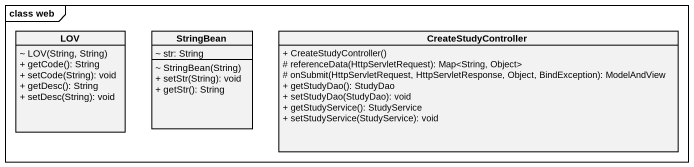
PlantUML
@startuml
mainframe class web
hide circle
hide empty members
skinparam classAttributeIconSize 0
class LOV {
  ~ LOV(String, String)
  + getCode(): String
  + setCode(String): void
  + getDesc(): String
  + setDesc(String): void
}
class StringBean {
  ~ str: String
  ~ StringBean(String)
  + setStr(String): void
  + getStr(): String
}
class CreateStudyController {
  + CreateStudyController()
  # referenceData(HttpServletRequest): Map<String, Object>
  # onSubmit(HttpServletRequest, HttpServletResponse, Object, BindException): ModelAndView
  + getStudyDao(): StudyDao
  + setStudyDao(StudyDao): void
  + getStudyService(): StudyService
  + setStudyService(StudyService): void
}
@enduml
